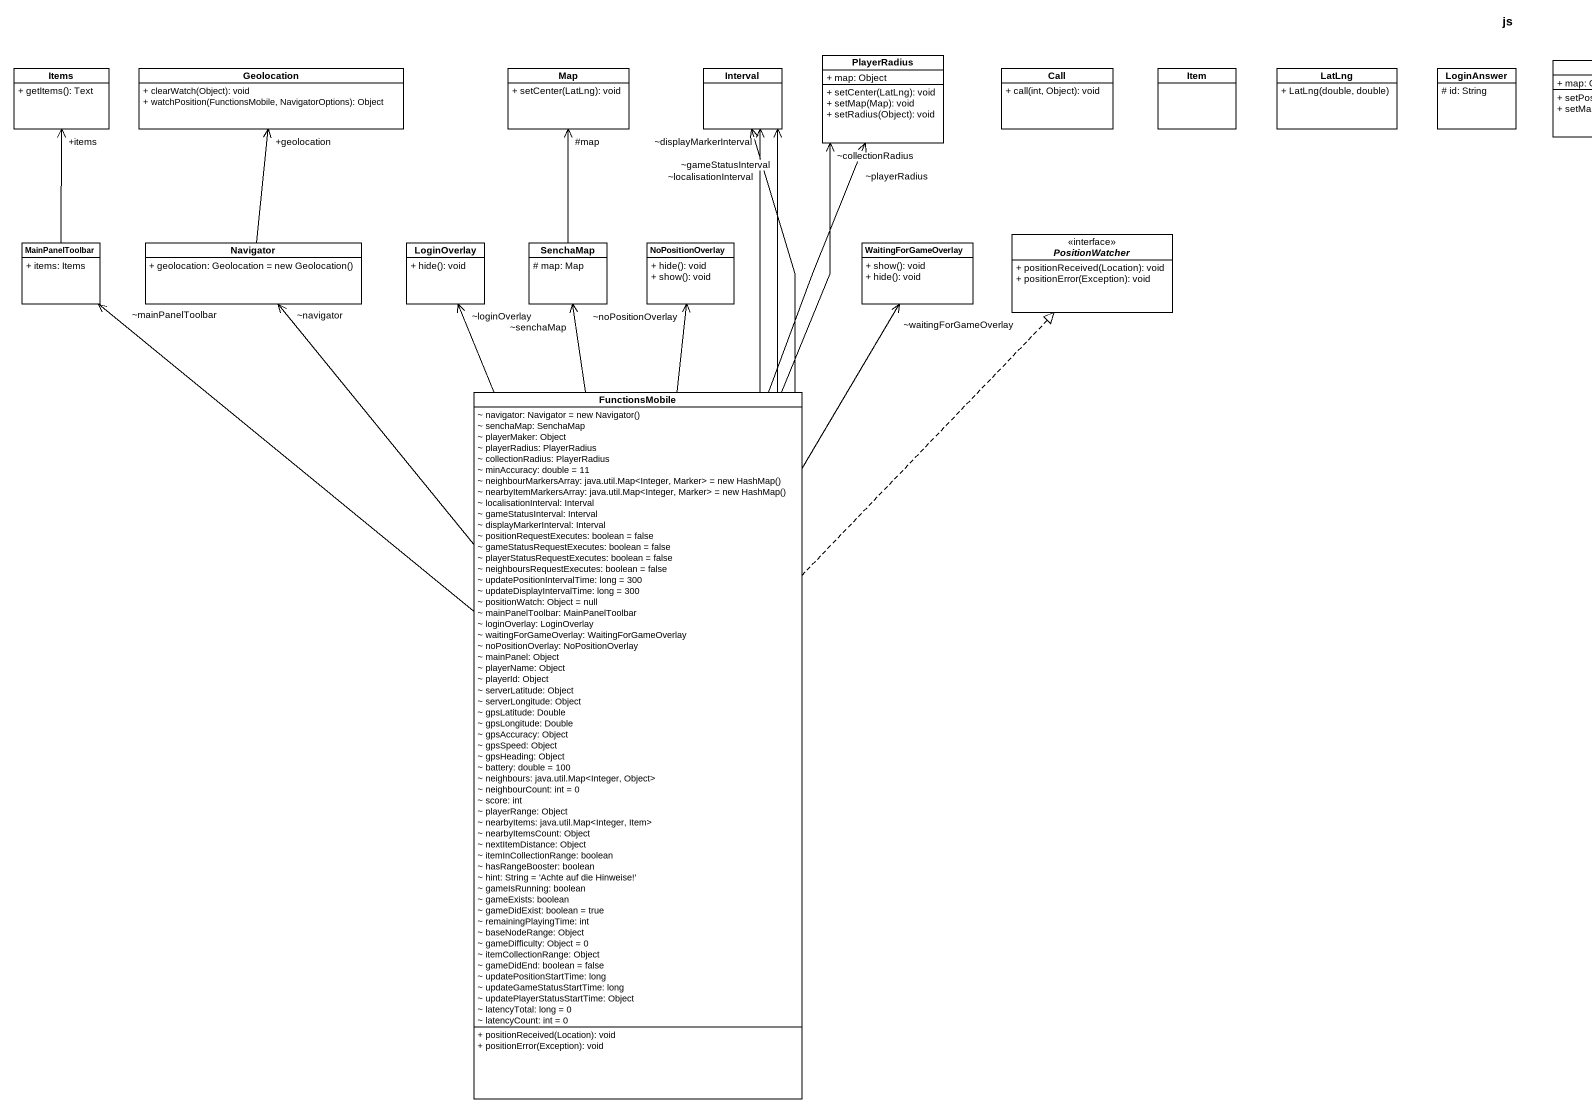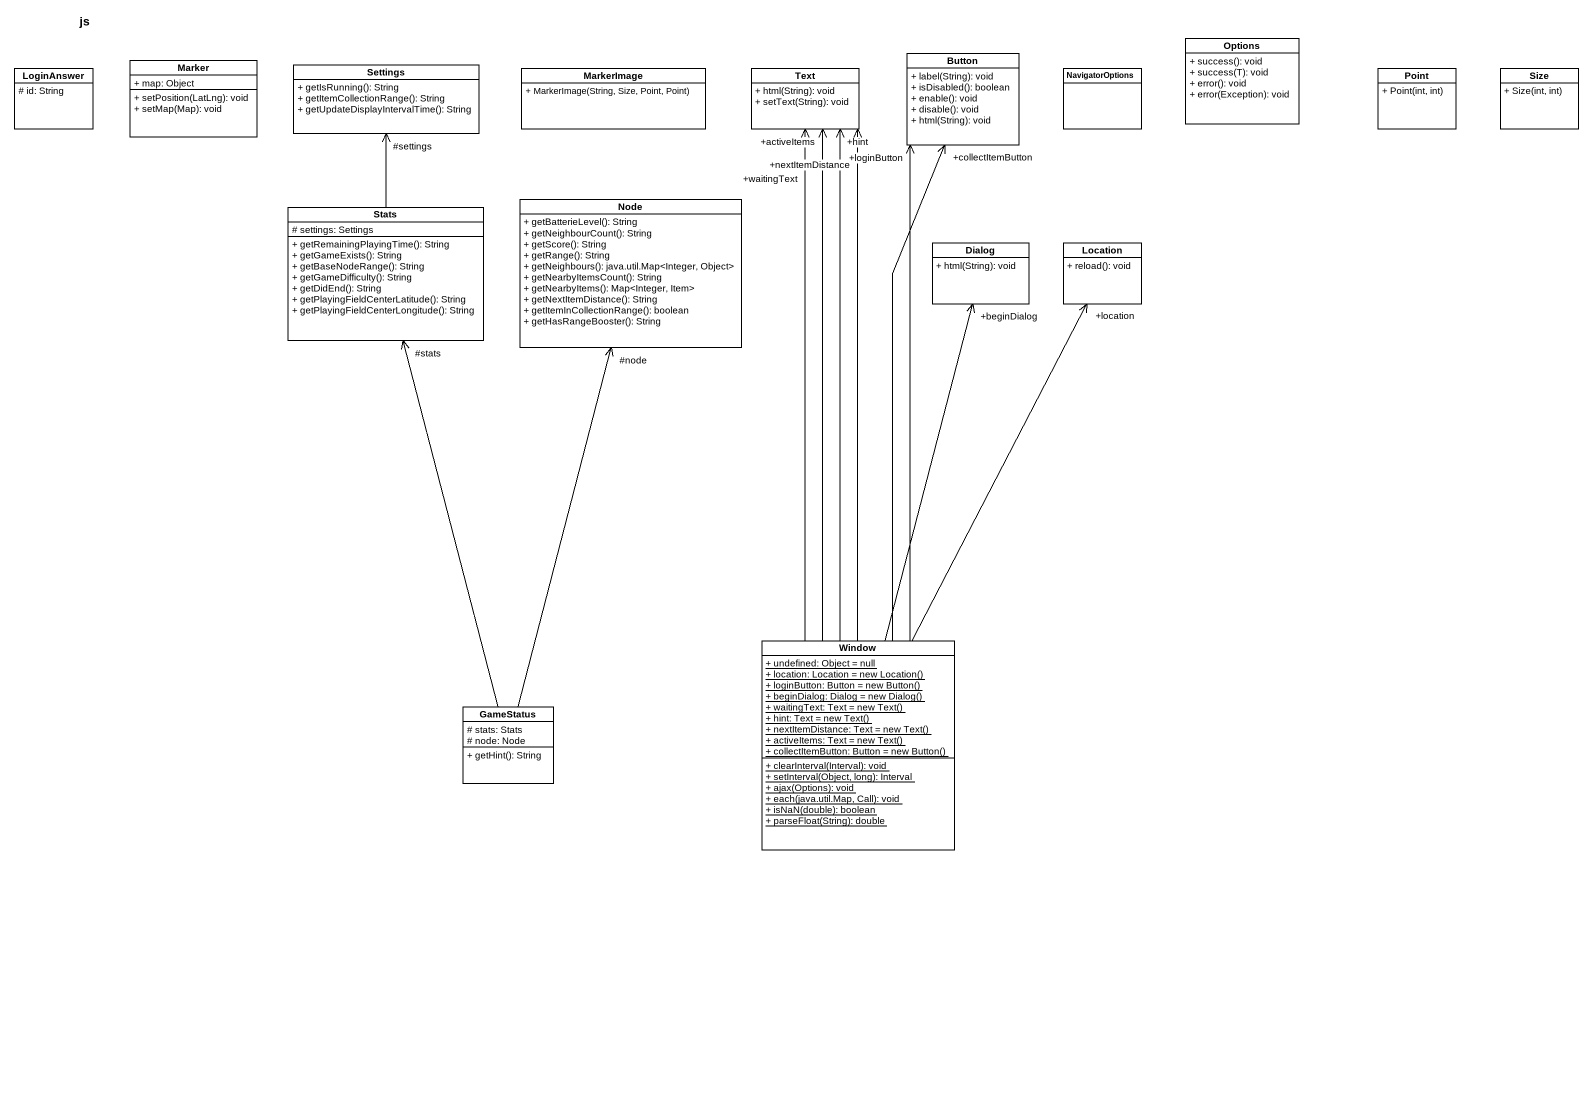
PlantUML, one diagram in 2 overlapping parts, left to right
@startuml
title js
hide circle
hide empty members
skinparam classAttributeIconSize 0
class Items {
  + getItems(): Text
}
class Geolocation {
  + clearWatch(Object): void
  + watchPosition(FunctionsMobile, NavigatorOptions): Object
}
class "Map" as Map_ {
  + setCenter(LatLng): void
}
class Interval
class PlayerRadius {
  + map: Object
  + setCenter(LatLng): void
  + setMap(Map): void
  + setRadius(Object): void
}
class Call {
  + call(int, Object): void
}
class Item
class LatLng {
  + LatLng(double, double)
}
class LoginAnswer {
  # id: String
}
class Marker {
  + map: Object
  + setPosition(LatLng): void
  + setMap(Map): void
}
class Settings {
  + getIsRunning(): String
  + getItemCollectionRange(): String
  + getUpdateDisplayIntervalTime(): String
}
class MarkerImage {
  + MarkerImage(String, Size, Point, Point)
}
class Text {
  + html(String): void
  + setText(String): void
}
class Button {
  + label(String): void
  + isDisabled(): boolean
  + enable(): void
  + disable(): void
  + html(String): void
}
class NavigatorOptions
class Options {
  + success(): void
  + success(T): void
  + error(): void
  + error(Exception): void
}
class Point {
  + Point(int, int)
}
class Size {
  + Size(int, int)
}
class Stats {
  # settings: Settings
  + getRemainingPlayingTime(): String
  + getGameExists(): String
  + getBaseNodeRange(): String
  + getGameDifficulty(): String
  + getDidEnd(): String
  + getPlayingFieldCenterLatitude(): String
  + getPlayingFieldCenterLongitude(): String
}
class "Node" as Node_ {
  + getBatterieLevel(): String
  + getNeighbourCount(): String
  + getScore(): String
  + getRange(): String
  + getNeighbours(): java.util.Map<Integer, Object>
  + getNearbyItemsCount(): String
  + getNearbyItems(): Map<Integer, Item>
  + getNextItemDistance(): String
  + getItemInCollectionRange(): boolean
  + getHasRangeBooster(): String
}
class MainPanelToolbar {
  + items: Items
}
class Navigator {
  {field} + geolocation: Geolocation = new Geolocation()
}
class LoginOverlay {
  + hide(): void
}
class SenchaMap {
  # map: Map
}
class NoPositionOverlay {
  + hide(): void
  + show(): void
}
class WaitingForGameOverlay {
  + show(): void
  + hide(): void
}
interface PositionWatcher <<interface>> {
  + positionReceived(Location): void
  + positionError(Exception): void
}
class Dialog {
  + html(String): void
}
class Location {
  + reload(): void
}
class FunctionsMobile {
  {field} ~ navigator: Navigator = new Navigator()
  ~ senchaMap: SenchaMap
  ~ playerMaker: Object
  ~ playerRadius: PlayerRadius
  ~ collectionRadius: PlayerRadius
  ~ minAccuracy: double = 11
  {field} ~ neighbourMarkersArray: java.util.Map<Integer, Marker> = new HashMap()
  {field} ~ nearbyItemMarkersArray: java.util.Map<Integer, Marker> = new HashMap()
  ~ localisationInterval: Interval
  ~ gameStatusInterval: Interval
  ~ displayMarkerInterval: Interval
  ~ positionRequestExecutes: boolean = false
  ~ gameStatusRequestExecutes: boolean = false
  ~ playerStatusRequestExecutes: boolean = false
  ~ neighboursRequestExecutes: boolean = false
  ~ updatePositionIntervalTime: long = 300
  ~ updateDisplayIntervalTime: long = 300
  ~ positionWatch: Object = null
  ~ mainPanelToolbar: MainPanelToolbar
  ~ loginOverlay: LoginOverlay
  ~ waitingForGameOverlay: WaitingForGameOverlay
  ~ noPositionOverlay: NoPositionOverlay
  ~ mainPanel: Object
  ~ playerName: Object
  ~ playerId: Object
  ~ serverLatitude: Object
  ~ serverLongitude: Object
  ~ gpsLatitude: Double
  ~ gpsLongitude: Double
  ~ gpsAccuracy: Object
  ~ gpsSpeed: Object
  ~ gpsHeading: Object
  ~ battery: double = 100
  ~ neighbours: java.util.Map<Integer, Object>
  ~ neighbourCount: int = 0
  ~ score: int
  ~ playerRange: Object
  ~ nearbyItems: java.util.Map<Integer, Item>
  ~ nearbyItemsCount: Object
  ~ nextItemDistance: Object
  ~ itemInCollectionRange: boolean
  ~ hasRangeBooster: boolean
  ~ hint: String = 'Achte auf die Hinweise!'
  ~ gameIsRunning: boolean
  ~ gameExists: boolean
  ~ gameDidExist: boolean = true
  ~ remainingPlayingTime: int
  ~ baseNodeRange: Object
  ~ gameDifficulty: Object = 0
  ~ itemCollectionRange: Object
  ~ gameDidEnd: boolean = false
  ~ updatePositionStartTime: long
  ~ updateGameStatusStartTime: long
  ~ updatePlayerStatusStartTime: Object
  ~ latencyTotal: long = 0
  ~ latencyCount: int = 0
  + positionReceived(Location): void
  + positionError(Exception): void
}
class Window {
  {static} + undefined: Object = null
  {static} {field} + location: Location = new Location()
  {static} {field} + loginButton: Button = new Button()
  {static} {field} + beginDialog: Dialog = new Dialog()
  {static} {field} + waitingText: Text = new Text()
  {static} {field} + hint: Text = new Text()
  {static} {field} + nextItemDistance: Text = new Text()
  {static} {field} + activeItems: Text = new Text()
  {static} {field} + collectItemButton: Button = new Button()
  {static} + clearInterval(Interval): void
  {static} + setInterval(Object, long): Interval
  {static} + ajax(Options): void
  {static} + each(java.util.Map, Call): void
  {static} + isNaN(double): boolean
  {static} + parseFloat(String): double
}
class GameStatus {
  # stats: Stats
  # node: Node
  + getHint(): String
}
Stats -up-> "#settings" Settings
MainPanelToolbar -up-> "+items" Items
Navigator -up-> "+geolocation" Geolocation
SenchaMap -up-> "#map" Map_
FunctionsMobile -up-> "~displayMarkerInterval" Interval
FunctionsMobile -up-> "~gameStatusInterval" Interval
FunctionsMobile -up-> "~localisationInterval" Interval
FunctionsMobile -up-> "~collectionRadius" PlayerRadius
FunctionsMobile -up-> "~playerRadius" PlayerRadius
FunctionsMobile -up-> "~mainPanelToolbar" MainPanelToolbar
FunctionsMobile -up-> "~navigator" Navigator
FunctionsMobile -up-> "~loginOverlay" LoginOverlay
FunctionsMobile -up-> "~senchaMap" SenchaMap
FunctionsMobile -up-> "~noPositionOverlay" NoPositionOverlay
FunctionsMobile -up-> "~waitingForGameOverlay" WaitingForGameOverlay
FunctionsMobile .up.|> PositionWatcher
Window -up-> "+activeItems" Text
Window -up-> "+hint" Text
Window -up-> "+nextItemDistance" Text
Window -up-> "+waitingText" Text
Window -up-> "+collectItemButton" Button
Window -up-> "+loginButton" Button
Window -up-> "+beginDialog" Dialog
Window -up-> "+location" Location
GameStatus -up-> "#stats" Stats
GameStatus -up-> "#node" Node_
@enduml
